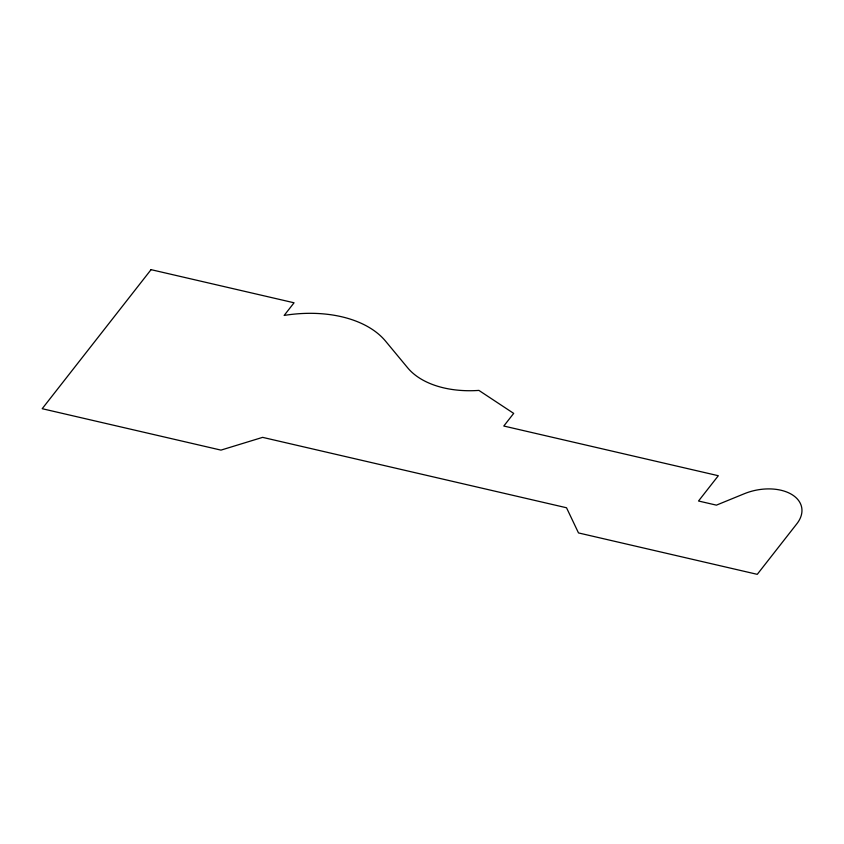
<?xml version="1.0" encoding="UTF-8"?>
<svg xmlns="http://www.w3.org/2000/svg" width="844" height="844" viewBox="0 0 844 844"><rect width="100%" height="100%" fill="white"/><g stroke="black" fill="none" stroke-linecap="round" stroke-linejoin="round"><path stroke-width="1.27" d="M151.055 269.658L42.2 408.707L220.97 450.116L262.621 437.361L566.524 507.761L578.499 532.933L757.268 574.342L796.852 523.776A41.367 25.805 -11.5 0 0 791.176 494.13A41.367 25.805 -11.5 0 0 744.366 493.708L716.408 505.145L698.526 501.009L718.318 475.721L503.794 426.03L513.69 413.391L478.896 390.403A87.955 54.871 -11.5 0 1 407.673 367.826L385.571 341.155A106.903 66.697 -11.5 0 0 284.164 315.424L294.06 302.785L151.055 269.658"/></g></svg>
